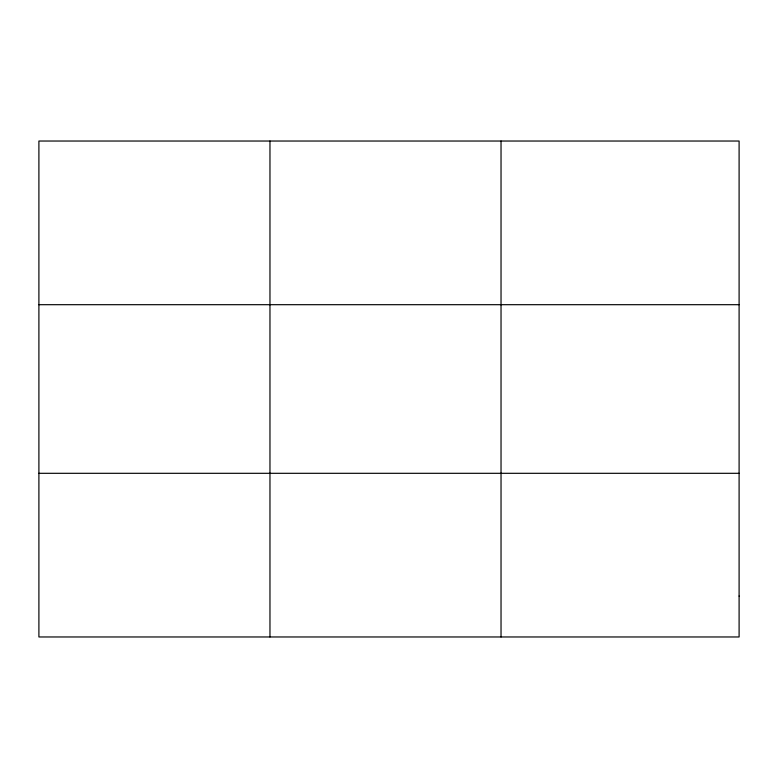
<?xml version="1.0" encoding="UTF-8"?>
<svg xmlns="http://www.w3.org/2000/svg" width="778" height="778" viewBox="0 0 778 778"><rect width="100%" height="100%" fill="white"/><g stroke="black" fill="none" stroke-linecap="round" stroke-linejoin="round"><path stroke-width="1.17" d="M269.966 636.968L269.966 141.032M501.032 636.968L501.032 141.032M38.9 304.694L739.1 304.694M38.9 473.306L739.1 473.306M739.1 596.055L739.1 636.968L38.9 636.968L38.9 141.032L739.1 141.032L739.1 596.055"/></g></svg>
